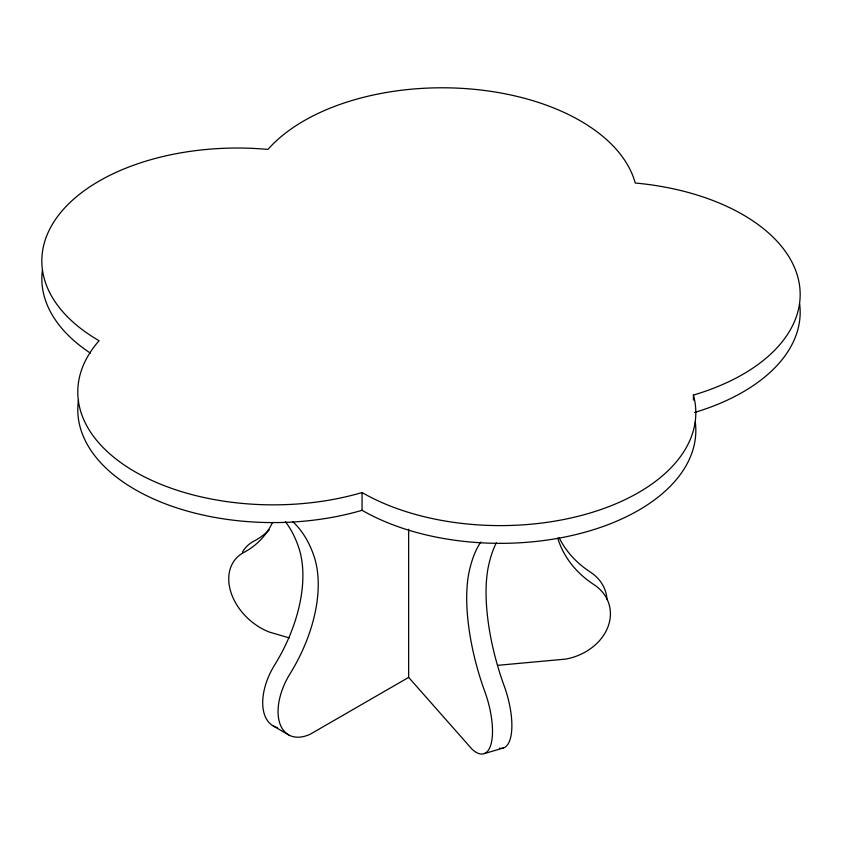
<?xml version="1.0" encoding="UTF-8"?>
<svg xmlns="http://www.w3.org/2000/svg" width="842" height="842" viewBox="0 0 842 842"><rect width="100%" height="100%" fill="white"/><g stroke="black" fill="none" stroke-linecap="round" stroke-linejoin="round"><path stroke-width="1.26" d="M408.654 529.229L408.654 677.389L310.193 734.245A50.741 29.291 -60 0 1 279.807 723.352A50.741 29.291 -60 0 1 289.974 673.874A120.374 69.497 -60 0 0 314.234 556.899A192.776 111.302 -60 0 0 292.837 521.703M484.308 753.601L503.663 747.907M497.433 665.348L565.55 659.118A50.741 40.921 -15.3 0 0 607.987 626.806A50.741 40.921 -15.3 0 0 593.789 584.506A120.374 97.083 -15.3 0 1 557.751 538.175M289.269 637.92L269.219 632.026A50.741 36.911 41.4 0 1 230.94 592.326A50.741 36.911 41.4 0 1 243.748 552.499A120.374 87.579 41.4 0 0 272.45 522.524M273.503 726.109L288.859 734.982M408.654 677.389L471.878 749.022A50.741 18.808 73.6 0 0 491.381 742.697A50.741 18.808 73.6 0 0 484.855 691.692A120.374 44.626 73.6 0 1 469.278 571.076A192.776 71.465 73.6 0 1 480.887 541.953M693.419 395.066A195.512 112.881 0 0 1 589.074 513.304A195.512 112.881 0 0 1 362.06 492.549A195.512 112.881 0 0 1 135.046 471.783A195.512 112.881 0 0 1 99.093 340.726A195.512 112.881 0 0 1 63.139 209.658A195.512 112.881 0 0 1 267.935 149.423A195.512 112.881 0 0 1 472.72 89.178A195.512 112.881 0 0 1 635.236 183.009A195.512 112.881 0 0 1 797.763 276.839A195.512 112.881 0 0 1 693.419 395.066L693.419 400.139M362.06 492.549L362.06 510.284A195.512 112.881 0 0 0 581.696 533.102A195.512 112.881 0 0 0 695.303 422.2M90.483 353.156A195.512 112.881 0 0 1 42.353 270.377M362.06 510.284A195.512 112.881 0 0 1 164.253 503.4A195.512 112.881 0 0 1 78.474 400.266M799.647 303.962A195.512 112.881 0 0 1 694.629 412.443M559.088 537.659A120.374 97.083 -15.3 0 0 590.389 572.118A50.741 40.921 -15.3 0 1 606.977 599.525M285.438 521.714A192.776 111.302 -60 0 1 298.878 548.026A120.374 69.497 -60 0 1 274.618 665.012A50.741 29.291 -60 0 0 277.576 727.72M269.219 529.934A120.374 87.579 41.4 0 1 253.61 541.322A50.741 36.911 41.4 0 0 242.485 552.068M496.338 542.837A192.776 71.465 73.6 0 0 488.634 565.382A120.374 44.626 73.6 0 0 504.211 685.998A50.741 18.808 73.6 0 1 499.39 748.191"/></g></svg>
